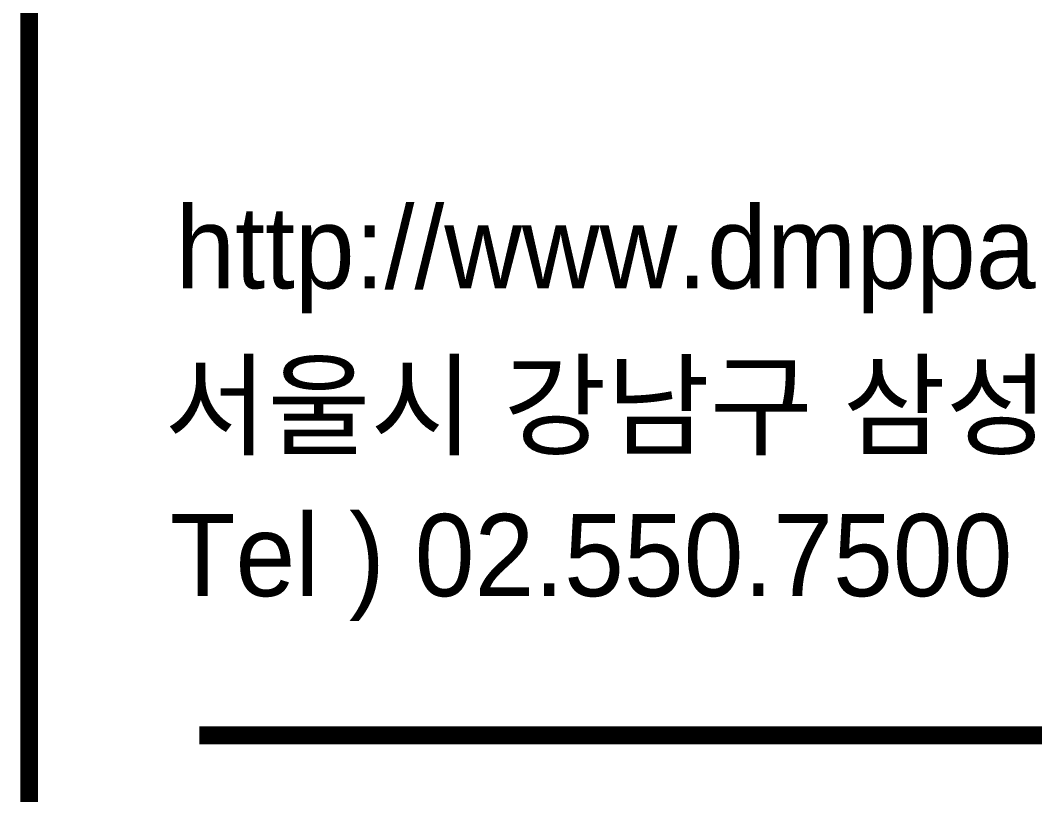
# Model space of a CAD drawing. Header units: millimetres. Extents: x 1697 to 2538, y -887 to -293.
# Drawn here: x 2447.47 to 2475.86, y -362.71 to -341.04 of the extents above; entities that cross this region are included whole.
import ezdxf

# ---------------------------------------------------------------- set-up
doc = ezdxf.new("R2010")
doc.units = ezdxf.units.MM
doc.header["$LTSCALE"] = 40
doc.header["$MEASUREMENT"] = 0
doc.layers.get('0').update_dxf_attribs({"linetype": 'CONTINUOUS'})
doc.layers.add('001dmp-FORM', color=7, linetype='CONTINUOUS')
doc.styles.add('돋움', font='Dotum.ttf')

# ---------------------------------------------------------------- blocks, each defined once
blk = doc.blocks.new('FORM_ELEC_SUKWOO$0$')
at = {"layer": '001dmp-FORM', "const_width": 96.2}
for points in [[(144420.1, 3846.1), (144420.1, 110382.3)], [(145335, 101082.3), (156729.9, 101082.3)]]:
    blk.add_lwpolyline(points, dxfattribs=at)
at = {"layer": '001dmp-FORM', "style": '돋움'}
for s, p in [('http://www.dmppartners.com', (145207.1, 103486.9)), ('서울시 강남구 삼성동 142-22 시사빌딩 6층', (145147.3, 102636.5)), ('Tel ) 02.550.7500    Fax ) 02.550.7506', (145177.2, 101830.9))]:
    blk.add_text(s, height=442.299, dxfattribs=at).set_placement(p)
blk = doc.blocks.new('FORM_ELEC_SUKWOO')
at = {"layer": '001dmp-FORM'}
blk.add_blockref('FORM_ELEC_SUKWOO$0$', (12.1, -1), dxfattribs=at)

msp = doc.modelspace()

# ---------------------------------------------------------------- block references
at = {"color": 4, "xscale": 0.005200107262485331, "yscale": 0.005200107262485331, "zscale": 0.005200107262485331}
msp.add_blockref('FORM_ELEC_SUKWOO', (1696.653, -886.684), dxfattribs=at)

doc.saveas('drawing.dxf')
